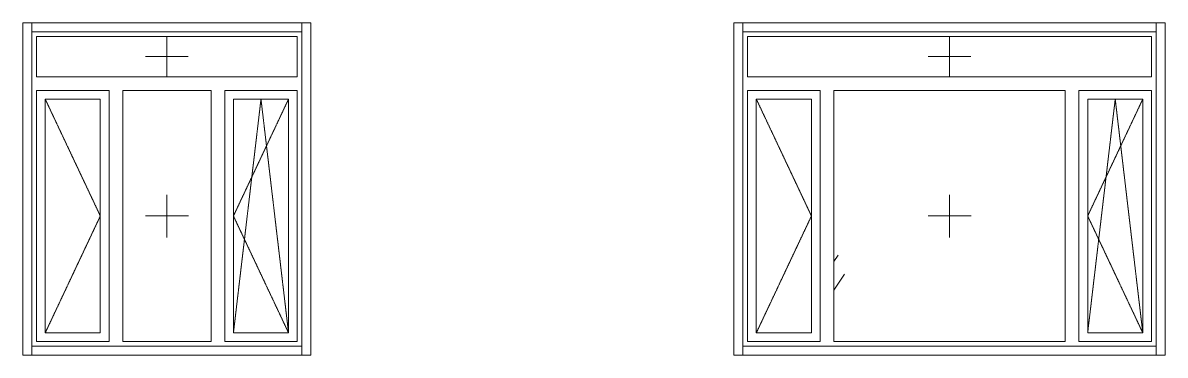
# Model space of a CAD drawing. Header units: millimetres. Extents: x -515342 to 330399, y -224905 to 507333.
# Drawn here: x 293368 to 299752, y 9578 to 11438 of the extents above; entities that cross this region are included whole.
import ezdxf

# ---------------------------------------------------------------- set-up
doc = ezdxf.new("R2010")
doc.units = ezdxf.units.MM
doc.linetypes.add('ASVP_Штриховая_ш2 п1', pattern=[3, 2, -1])
doc.layers.get('0').update_dxf_attribs({"lineweight": 0})
for name, color, linetype, lineweight in [('Витраж', 7, 'Continuous', 0), ('Окна', 7, 'Continuous', 0), ('Окна открывание', 7, 'Continuous', 0)]:
    doc.layers.add(name, color=color, linetype=linetype, lineweight=lineweight)
pattern_1 = [(236.31, (995.8, 1244.6), (-1777.9963, -3556.002), [641.067, -5769.603]), (236.31, (1031.34, 1137.9), (-1777.9963, -3556.002), [384.64, -6026.03]), (236.31, (818, 1137.9), (-1777.9963, -3556.002), [384.64, -6026.03])]

# ---------------------------------------------------------------- blocks, each defined once
blk = doc.blocks.new('Окно_ПВХ_3Створки_1Фрамуга-верх - АР_Окно_ОП_1820_h_х2370_3ст2фр-в-V57-О_АР_Эскиз_Фасад 1-12 копия 1')
at = {"layer": 'Окна открывание'}
h = blk.add_hatch(dxfattribs=at)
h.set_pattern_fill('FP_1', color=256, style=0, pattern_type=2)
h.set_pattern_definition(pattern_1)
h.paths.add_polyline_path([(74576.8, 7586), (75870.8, 7586), (75870.8, 8992), (74576.8, 8992), (74576.8, 7651.4)])
at = {"layer": 'Окна'}
for p, q in [((76352.8, 9294), (74094.8, 9294)), ((74094.8, 9294), (74094.8, 9068)), ((76352.8, 9068), (76352.8, 9294)), ((76352.8, 9068), (74094.8, 9068)), ((74500.8, 8992), (74094.8, 8992)), ((74094.8, 8992), (74094.8, 7586)), ((74143.8, 8943), (74143.8, 7635)), ((74451.8, 8943), (74143.8, 8943)), ((74451.8, 8943), (74451.8, 7635)), ((74500.8, 7586), (74500.8, 8992)), ((75870.8, 8992), (74576.8, 8992)), ((74576.8, 7586), (74576.8, 8992)), ((75870.8, 7586), (75870.8, 8992)), ((76352.8, 8992), (75946.8, 8992)), ((75946.8, 7586), (75946.8, 8992)), ((75995.8, 8943), (75995.8, 7635)), ((76303.8, 8943), (75995.8, 8943)), ((76303.8, 8943), (76303.8, 7635)), ((76352.8, 7586), (76352.8, 8992)), ((74143.8, 7635), (74451.8, 7635)), ((75995.8, 7635), (76303.8, 7635)), ((74094.8, 7586), (74500.8, 7586)), ((74576.8, 7586), (75870.8, 7586)), ((75946.8, 7586), (76352.8, 7586))]:
    blk.add_line(p, q, dxfattribs=at)
at = {"layer": 'Окна открывание', "linetype": 'ASVP_Штриховая_ш2 п1'}
for p, q in [((75223.8, 9068), (75223.8, 9294)), ((75103.8, 9181), (75343.8, 9181)), ((74143.8, 8943), (74451.8, 8289)), ((76149.8, 8943), (75995.8, 7635)), ((76303.8, 8943), (75995.8, 8289)), ((76303.8, 7635), (76149.8, 8943)), ((75223.8, 8169), (75223.8, 8409)), ((74451.8, 8289), (74143.8, 7635)), ((75343.8, 8289), (75103.8, 8289)), ((75995.8, 8289), (76303.8, 7635))]:
    blk.add_line(p, q, dxfattribs=at)
blk = doc.blocks.new('Окно_ПВХ_3Створки_1Фрамуга-верх - АР_Окно_ОП_1820_h_х1570_3ст2фр-в-V58-О_АР_Эскиз_Фасад 1-12 копия 1')
at = {"layer": 'Окна'}
h = blk.add_hatch(dxfattribs=at)
h.set_pattern_fill('FP_1', color=256, style=0, pattern_type=2)
h.set_pattern_definition(pattern_1)
h.paths.add_polyline_path([(70180, 7635), (70477.3, 7635), (70477.3, 8943), (70169.3, 8943), (70169.3, 7635)])
for p, q in [((71578.3, 9294), (70120.3, 9294)), ((70120.3, 9294), (70120.3, 9068)), ((71578.3, 9068), (71578.3, 9294)), ((71578.3, 9068), (70120.3, 9068)), ((70526.3, 8992), (70120.3, 8992)), ((70120.3, 8992), (70120.3, 7586)), ((70169.3, 8943), (70169.3, 7635)), ((70477.3, 8943), (70169.3, 8943)), ((70477.3, 8943), (70477.3, 7635)), ((70526.3, 7586), (70526.3, 8992)), ((71096.3, 8992), (70602.3, 8992)), ((70602.3, 7586), (70602.3, 8992)), ((71096.3, 7586), (71096.3, 8992)), ((71578.3, 8992), (71172.3, 8992)), ((71172.3, 7586), (71172.3, 8992)), ((71221.3, 8943), (71221.3, 7635)), ((71529.3, 8943), (71221.3, 8943)), ((71529.3, 8943), (71529.3, 7635)), ((71578.3, 7586), (71578.3, 8992)), ((70169.3, 7635), (70477.3, 7635)), ((71221.3, 7635), (71529.3, 7635)), ((70120.3, 7586), (70526.3, 7586)), ((70602.3, 7586), (71096.3, 7586)), ((71172.3, 7586), (71578.3, 7586))]:
    blk.add_line(p, q, dxfattribs=at)
at = {"layer": 'Окна открывание', "linetype": 'ASVP_Штриховая_ш2 п1'}
for p, q in [((70849.3, 9068), (70849.3, 9294)), ((70729.3, 9181), (70969.3, 9181)), ((70169.3, 8943), (70477.3, 8289)), ((71375.3, 8943), (71221.3, 7635)), ((71529.3, 8943), (71221.3, 8289)), ((71529.3, 7635), (71375.3, 8943)), ((70849.3, 8169), (70849.3, 8409)), ((70477.3, 8289), (70169.3, 7635)), ((70969.3, 8289), (70729.3, 8289)), ((71221.3, 8289), (71529.3, 7635))]:
    blk.add_line(p, q, dxfattribs=at)
blk = doc.blocks.new('Прямоугольный импост - АР_Откос_Металлический_50х330 Коричневый Правый-9899917-О_АР_Эскиз_Фасад 1-12 копия 1')
at = {"layer": 'Витраж'}
for p, q in [((74068.8, 2570), (74068.8, 2620)), ((76378.8, 2620), (74068.8, 2620)), ((76378.8, 2620), (76378.8, 2570)), ((76378.8, 2570), (74068.8, 2570))]:
    blk.add_line(p, q, dxfattribs=at)
blk = doc.blocks.new('Прямоугольный импост - АР_Откос_Металлический_50х330 Коричневый Левый-9899771-О_АР_Эскиз_Фасад 1-12 копия 1')
at = {"layer": 'Витраж'}
for p, q in [((74068.8, 760), (74068.8, 810)), ((74068.8, 810), (76378.8, 810)), ((76378.8, 810), (76378.8, 760)), ((74068.8, 760), (76378.8, 760))]:
    blk.add_line(p, q, dxfattribs=at)
blk = doc.blocks.new('Прямоугольный импост - АР_Откос_Металлический_50х330 Коричневый Правый-9899914-О_АР_Эскиз_Фасад 1-12 копия 1')
at = {"layer": 'Витраж'}
for p, q in [((38540.1, 2620), (38590.1, 2620)), ((38540.1, 2620), (38540.1, 760)), ((38590.1, 2620), (38590.1, 760)), ((38590.1, 760), (38540.1, 760))]:
    blk.add_line(p, q, dxfattribs=at)
blk = doc.blocks.new('Прямоугольный импост - АР_Откос_Металлический_50х330 Коричневый Левый-9899768-О_АР_Эскиз_Фасад 1-12 копия 1')
at = {"layer": 'Витраж'}
for p, q in [((40000.1, 2620), (40050.1, 2620)), ((40000.1, 760), (40000.1, 2620)), ((40050.1, 760), (40050.1, 2620)), ((40050.1, 760), (40000.1, 760))]:
    blk.add_line(p, q, dxfattribs=at)
blk = doc.blocks.new('Прямоугольный импост - АР_Откос_Металлический_50х330 Белый Правый-9899488-О_АР_Эскиз_Фасад 1-12 копия 1')
at = {"layer": 'Витраж'}
for p, q in [((30162.6, 2570), (30162.6, 2620)), ((31672.6, 2620), (30162.6, 2620)), ((31672.6, 2620), (31672.6, 2570)), ((31672.6, 2570), (30162.6, 2570))]:
    blk.add_line(p, q, dxfattribs=at)
blk = doc.blocks.new('Прямоугольный импост - АР_Откос_Металлический_50х330 Белый Левый-9898756-О_АР_Эскиз_Фасад 1-12 копия 1')
at = {"layer": 'Витраж'}
for p, q in [((30162.6, 760), (30162.6, 810)), ((30162.6, 810), (31672.6, 810)), ((31672.6, 810), (31672.6, 760)), ((30162.6, 760), (31672.6, 760))]:
    blk.add_line(p, q, dxfattribs=at)
blk = doc.blocks.new('Прямоугольный импост - АР_Откос_Металлический_50х330 Белый Правый-9899489-О_АР_Эскиз_Фасад 1-12 копия 1')
at = {"layer": 'Витраж'}
for p, q in [((30112.6, 2620), (30162.6, 2620)), ((30112.6, 2620), (30112.6, 760)), ((30162.6, 2620), (30162.6, 760)), ((30162.6, 760), (30112.6, 760))]:
    blk.add_line(p, q, dxfattribs=at)
blk = doc.blocks.new('Прямоугольный импост - АР_Откос_Металлический_50х330 Белый Левый-9898757-О_АР_Эскиз_Фасад 1-12 копия 1')
at = {"layer": 'Витраж'}
for p, q in [((31672.6, 2620), (31722.6, 2620)), ((31672.6, 760), (31672.6, 2620)), ((31722.6, 760), (31722.6, 2620)), ((31722.6, 760), (31672.6, 760))]:
    blk.add_line(p, q, dxfattribs=at)
blk = doc.blocks.new('СД_Люблино_Фасады_rvt-1-О_АР_Эскиз_Фасад 1-12 копия 1')
at = {"layer": 'Витраж', "lineweight": 9}
for name, p in [('Прямоугольный импост - АР_Откос_Металлический_50х330 Белый Правый-9899489-О_АР_Эскиз_Фасад 1-12 копия 1', (39931.7, 6750)), ('Прямоугольный импост - АР_Откос_Металлический_50х330 Белый Правый-9899488-О_АР_Эскиз_Фасад 1-12 копия 1', (39931.7, 6750)), ('Прямоугольный импост - АР_Откос_Металлический_50х330 Белый Левый-9898757-О_АР_Эскиз_Фасад 1-12 копия 1', (39931.7, 6750)), ('Прямоугольный импост - АР_Откос_Металлический_50х330 Коричневый Правый-9899914-О_АР_Эскиз_Фасад 1-12 копия 1', (35478.7, 6750)), ('Прямоугольный импост - АР_Откос_Металлический_50х330 Коричневый Правый-9899917-О_АР_Эскиз_Фасад 1-12 копия 1', (0, 6750)), ('Прямоугольный импост - АР_Откос_Металлический_50х330 Коричневый Левый-9899768-О_АР_Эскиз_Фасад 1-12 копия 1', (36378.7, 6750)), ('Прямоугольный импост - АР_Откос_Металлический_50х330 Белый Левый-9898756-О_АР_Эскиз_Фасад 1-12 копия 1', (39931.7, 6750)), ('Прямоугольный импост - АР_Откос_Металлический_50х330 Коричневый Левый-9899771-О_АР_Эскиз_Фасад 1-12 копия 1', (0, 6750))]:
    blk.add_blockref(name, p, dxfattribs=at)
at = {"layer": 'Окна', "lineweight": 9}
for name in ['Окно_ПВХ_3Створки_1Фрамуга-верх - АР_Окно_ОП_1820_h_х1570_3ст2фр-в-V58-О_АР_Эскиз_Фасад 1-12 копия 1', 'Окно_ПВХ_3Створки_1Фрамуга-верх - АР_Окно_ОП_1820_h_х2370_3ст2фр-в-V57-О_АР_Эскиз_Фасад 1-12 копия 1']:
    blk.add_blockref(name, (0, 0), dxfattribs=at)

msp = doc.modelspace()

# ---------------------------------------------------------------- block references
msp.add_blockref('СД_Люблино_Фасады_rvt-1-О_АР_Эскиз_Фасад 1-12 копия 1', (223323.3997, 2067.7355))

doc.saveas('drawing.dxf')
